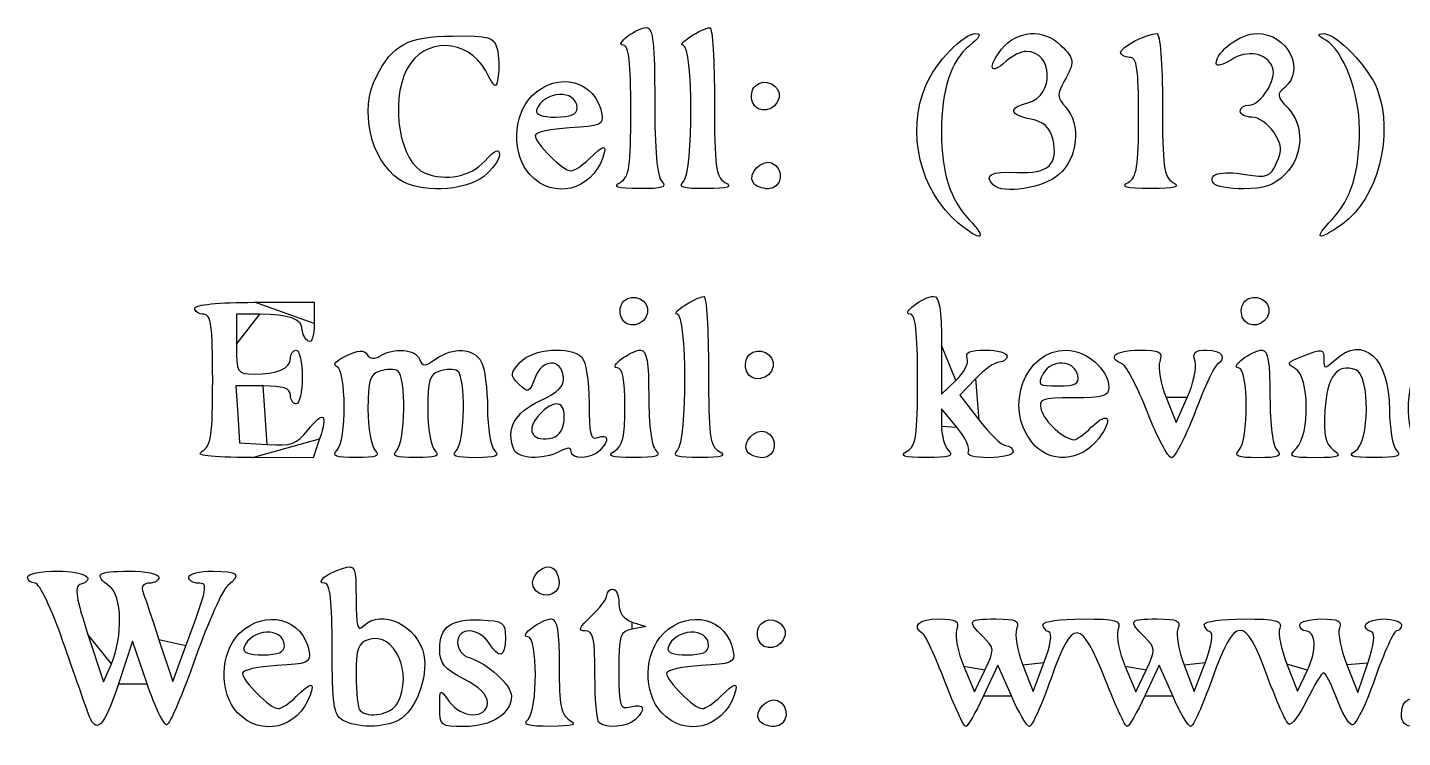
# Model space of a CAD drawing. Extents: x 1.04 to 4.15, y 7.76 to 9.54.
# Drawn here: x 2.316 to 3.084, y 8.28 to 8.676 of the extents above; entities that cross this region are included whole.
import ezdxf

# ---------------------------------------------------------------- set-up
doc = ezdxf.new("R2010")
doc.units = 0
doc.layers.add('Layer_1', color=7, linetype='CONTINUOUS')

msp = doc.modelspace()

# ---------------------------------------------------------------- linework, layer by layer
at = {"layer": 'Layer_1', "color": 7}
for points in [[(2.720972, 8.634101), (2.720972, 8.634101)], [(2.623095, 8.630895), (2.623095, 8.630895)], [(2.523818, 8.590993), (2.523818, 8.590993)], [(2.59701, 8.593505), (2.59701, 8.593505)], [(2.647262, 8.589391), (2.647262, 8.589391)], [(2.682429, 8.589791), (2.682429, 8.589791)], [(2.721338, 8.58927), (2.721338, 8.58927)], [(2.855317, 8.588013), (2.855318, 8.588013)], [(2.930595, 8.589391), (2.930595, 8.589391)], [(2.978238, 8.588893), (2.978238, 8.588893)], [(2.83583, 8.56664), (2.83583, 8.56664)], [(3.044204, 8.568541), (3.044204, 8.568541)], [(2.443095, 8.52246), (2.476429, 8.52246), (2.476429, 8.510597)], [(2.446156, 8.515794), (2.433095, 8.515794), (2.433095, 8.499127)], [(2.647643, 8.514105), (2.647643, 8.514105)], [(2.994309, 8.514105), (2.994309, 8.514105)], [(2.826429, 8.498547), (2.826429, 8.471299), (2.834521, 8.478901)], [(2.717643, 8.484105), (2.717643, 8.484105)], [(2.845541, 8.479941), (2.83674, 8.470754), (2.847418, 8.456732)], [(2.902472, 8.481628), (2.902472, 8.481628)], [(2.447913, 8.475794), (2.43273, 8.475794), (2.433746, 8.45996), (2.434761, 8.444127), (2.450221, 8.443126)], [(2.951759, 8.469275), (2.957315, 8.455388), (2.963602, 8.469431)], [(2.615817, 8.456628), (2.615817, 8.456628)], [(2.835001, 8.452785), (2.826429, 8.462973), (2.826429, 8.453383)], [(2.941363, 8.461145), (2.941363, 8.461145)], [(2.47945, 8.446334), (2.475776, 8.435793), (2.441935, 8.435893)], [(2.587727, 8.440552), (2.587727, 8.440552)], [(2.876811, 8.444399), (2.876811, 8.444399)], [(3.024523, 8.441032), (3.024524, 8.441032)], [(2.413928, 8.439392), (2.413929, 8.439394)], [(2.489095, 8.439806), (2.489095, 8.439794)], [(2.643929, 8.439395), (2.643929, 8.439395)], [(2.679095, 8.439795), (2.679095, 8.439795)], [(2.718005, 8.439274), (2.718005, 8.439274)], [(2.807262, 8.439395), (2.807262, 8.439395)], [(2.992429, 8.439794), (2.992429, 8.439794)], [(2.59865, 8.363883), (2.59865, 8.363883)], [(2.653925, 8.344097), (2.661425, 8.341618), (2.653925, 8.340143)], [(2.350156, 8.33718), (2.358888, 8.310798), (2.36321, 8.320798)], [(2.383177, 8.309572), (2.375067, 8.333392), (2.367135, 8.309595)], [(2.389795, 8.334205), (2.397474, 8.310946), (2.404859, 8.330872)], [(2.724305, 8.334109), (2.724305, 8.334109)], [(2.459758, 8.330902), (2.459758, 8.330902)], [(2.696425, 8.330902), (2.696425, 8.330902)], [(2.838938, 8.319341), (2.844926, 8.305243), (2.850639, 8.317224)], [(2.865467, 8.302899), (2.857972, 8.320001), (2.849963, 8.302899)], [(2.871891, 8.320041), (2.877529, 8.305278), (2.883639, 8.321372)], [(2.928939, 8.319341), (2.934926, 8.305243), (2.940639, 8.317224)], [(2.955467, 8.302899), (2.947972, 8.320001), (2.939963, 8.302899)], [(2.961892, 8.320041), (2.96753, 8.305278), (2.973639, 8.321372)], [(3.019166, 8.320618), (3.02508, 8.305564), (3.030671, 8.317289)], [(3.052671, 8.320182), (3.058756, 8.304692), (3.064331, 8.321054)], [(2.828383, 8.310897), (2.828382, 8.310897)], [(2.522974, 8.298912), (2.522974, 8.298912)], [(2.546425, 8.296539), (2.546425, 8.29654)], [(2.350219, 8.293298), (2.350219, 8.293298)], [(2.433673, 8.293513), (2.433673, 8.293513)], [(2.492258, 8.289398), (2.492258, 8.289398)], [(2.595758, 8.289798), (2.595758, 8.289798)], [(2.635314, 8.28802), (2.635314, 8.28802)], [(2.67034, 8.293513), (2.670339, 8.293513)], [(2.724668, 8.289277), (2.724668, 8.289277)], [(3.083091, 8.292268), (3.083091, 8.292268)]]:
    msp.add_lwpolyline(points, close=True, dxfattribs=at)
for points in [[(2.511087, 8.648464), (2.52037, 8.666415), (2.528564, 8.670771), (2.55353, 8.671027)], [(2.572106, 8.651576), (2.562245, 8.669917), (2.537417, 8.670482), (2.528156, 8.652574)], [(2.55353, 8.671027), (2.574677, 8.671244), (2.576756, 8.670647), (2.578458, 8.663866)], [(2.648929, 8.665897), (2.643427, 8.666037), (2.656378, 8.675791), (2.662066, 8.675791)], [(2.662066, 8.675791), (2.665424, 8.675791), (2.666429, 8.666352), (2.666429, 8.634791)], [(2.682262, 8.665909), (2.678085, 8.666027), (2.692562, 8.675451), (2.697262, 8.675673)], [(2.697262, 8.675673), (2.698637, 8.675739), (2.699762, 8.657115), (2.699762, 8.63429)], [(2.817629, 8.643398), (2.823057, 8.656241), (2.838703, 8.672457), (2.845666, 8.672457)], [(2.845666, 8.672457), (2.848907, 8.672457), (2.847617, 8.670062), (2.841993, 8.665639)], [(2.859957, 8.663615), (2.868456, 8.67442), (2.883479, 8.675406), (2.893095, 8.66579)], [(2.926429, 8.661922), (2.926429, 8.664829), (2.941024, 8.672457), (2.946585, 8.672457)], [(2.946585, 8.672457), (2.948421, 8.672457), (2.949762, 8.655646), (2.949762, 8.632623)], [(2.979762, 8.655713), (2.979762, 8.662511), (2.993315, 8.672457), (3.002579, 8.672457)], [(3.002579, 8.672457), (3.019428, 8.672457), (3.029809, 8.652179), (3.017984, 8.642365)], [(3.040912, 8.66868), (3.03603, 8.671517), (3.03583, 8.672275), (3.039942, 8.672356)], [(3.039942, 8.672356), (3.046731, 8.672489), (3.065061, 8.653334), (3.069558, 8.641407)], [(2.578458, 8.663866), (2.579479, 8.659798), (2.579772, 8.652941), (2.57911, 8.64863)], [(2.653095, 8.62929), (2.653095, 8.656212), (2.652002, 8.665818), (2.648929, 8.665897)], [(2.682429, 8.589791), (2.688153, 8.595515), (2.687999, 8.665746), (2.682262, 8.665909)], [(2.841993, 8.665639), (2.831885, 8.657688), (2.826473, 8.640908), (2.826447, 8.617435)], [(2.862503, 8.656922), (2.853571, 8.648838), (2.851863, 8.653326), (2.859957, 8.663615)], [(2.893095, 8.66579), (2.900903, 8.657983), (2.90101, 8.656798), (2.8949, 8.64579)], [(3.011196, 8.653527), (3.00806, 8.661699), (2.997077, 8.663648), (2.987932, 8.657656)], [(3.059689, 8.619102), (3.059611, 8.639403), (3.050667, 8.663009), (3.040912, 8.66868)], [(2.873782, 8.662457), (2.870943, 8.662457), (2.865867, 8.659966), (2.862503, 8.656922)], [(2.874711, 8.633813), (2.889667, 8.637567), (2.88886, 8.662457), (2.873782, 8.662457)], [(2.931429, 8.659124), (2.928679, 8.659124), (2.926429, 8.660383), (2.926429, 8.661922)], [(2.936429, 8.625956), (2.936429, 8.653216), (2.935537, 8.659124), (2.931429, 8.659124)], [(2.987932, 8.657656), (2.983439, 8.654712), (2.979762, 8.653838), (2.979762, 8.655713)], [(2.523818, 8.590993), (2.507612, 8.602344), (2.501502, 8.629928), (2.511087, 8.648464)], [(2.528156, 8.652574), (2.518417, 8.63374), (2.524302, 8.599878), (2.538245, 8.594528)], [(2.57911, 8.64863), (2.577959, 8.641143), (2.577644, 8.641275), (2.572106, 8.651576)], [(2.597944, 8.637609), (2.612155, 8.651819), (2.633774, 8.646194), (2.636961, 8.627457)], [(2.722425, 8.643123), (2.727504, 8.648202), (2.737126, 8.64356), (2.7358, 8.636671)], [(2.998018, 8.632457), (3.004695, 8.632457), (3.013735, 8.646911), (3.011196, 8.653527)], [(2.623095, 8.630895), (2.623095, 8.64163), (2.604158, 8.640644), (2.600516, 8.629719)], [(2.720972, 8.634101), (2.719818, 8.637109), (2.720471, 8.641169), (2.722425, 8.643123)], [(2.83583, 8.56664), (2.814493, 8.584517), (2.806676, 8.617483), (2.817629, 8.643398)], [(2.8949, 8.64579), (2.890866, 8.638523), (2.890967, 8.63669), (2.895684, 8.631458)], [(3.017984, 8.642365), (3.013441, 8.638594), (3.013626, 8.637322), (3.019651, 8.630908)], [(3.069558, 8.641407), (3.079145, 8.615977), (3.069917, 8.580142), (3.050156, 8.566071)], [(2.59701, 8.593505), (2.586555, 8.604634), (2.587022, 8.626687), (2.597944, 8.637609)], [(2.666429, 8.634791), (2.666429, 8.607346), (2.667751, 8.592468), (2.670429, 8.589791)], [(2.699762, 8.63429), (2.699762, 8.598282), (2.700534, 8.592339), (2.705595, 8.589391)], [(2.7358, 8.636671), (2.734322, 8.628998), (2.723641, 8.627147), (2.720972, 8.634101)], [(2.87634, 8.624642), (2.864263, 8.627057), (2.86356, 8.631014), (2.874711, 8.633813)], [(2.949762, 8.632623), (2.949762, 8.598202), (2.950554, 8.592327), (2.955595, 8.589391)], [(2.993095, 8.629123), (2.993095, 8.630957), (2.995311, 8.632457), (2.998018, 8.632457)], [(2.600516, 8.629719), (2.599673, 8.627191), (2.603463, 8.625791), (2.611151, 8.625791)], [(2.611151, 8.625791), (2.619655, 8.625791), (2.623095, 8.627261), (2.623095, 8.630895)], [(2.636961, 8.627457), (2.637971, 8.621522), (2.635994, 8.620681), (2.618929, 8.619791)], [(2.647262, 8.589391), (2.652256, 8.592299), (2.653095, 8.598043), (2.653095, 8.62929)], [(2.888497, 8.613709), (2.88687, 8.620192), (2.883519, 8.623206), (2.87634, 8.624642)], [(2.895684, 8.631458), (2.904513, 8.621668), (2.902639, 8.602922), (2.891909, 8.593692)], [(2.930595, 8.589391), (2.935532, 8.592266), (2.936429, 8.597884), (2.936429, 8.625956)], [(2.999685, 8.62579), (2.996061, 8.62579), (2.993095, 8.62729), (2.993095, 8.629123)], [(3.011825, 8.61732), (3.008772, 8.621979), (3.003309, 8.62579), (2.999685, 8.62579)], [(3.019651, 8.630908), (3.029116, 8.620833), (3.028484, 8.604209), (3.018247, 8.593972)], [(2.618929, 8.619791), (2.608387, 8.619241), (2.599762, 8.617298), (2.599762, 8.615473)], [(2.826447, 8.617435), (2.826425, 8.594835), (2.831201, 8.579799), (2.841987, 8.568541)], [(3.013454, 8.600246), (3.016668, 8.607301), (3.016375, 8.610375), (3.011825, 8.61732)], [(3.044204, 8.568541), (3.055228, 8.580048), (3.059785, 8.594928), (3.059689, 8.619102)], [(2.599762, 8.615473), (2.599762, 8.611074), (2.615175, 8.595791), (2.619611, 8.595791)], [(2.629762, 8.602457), (2.637968, 8.610663), (2.640184, 8.610902), (2.637484, 8.603291)], [(2.868463, 8.594932), (2.886197, 8.594), (2.892064, 8.599498), (2.888497, 8.613709)], [(2.538245, 8.594528), (2.550337, 8.589888), (2.563503, 8.592553), (2.571588, 8.601277)], [(2.579762, 8.604853), (2.579762, 8.601968), (2.57581, 8.596499), (2.57098, 8.592699)], [(2.571588, 8.601277), (2.577509, 8.607666), (2.579762, 8.608651), (2.579762, 8.604853)], [(2.637484, 8.603291), (2.630898, 8.584717), (2.61001, 8.579667), (2.59701, 8.593505)], [(2.619611, 8.595791), (2.621527, 8.595791), (2.626096, 8.598791), (2.629762, 8.602457)], [(2.721338, 8.58927), (2.718278, 8.594222), (2.725997, 8.602413), (2.731672, 8.600236)], [(2.731672, 8.600236), (2.738979, 8.597432), (2.737598, 8.58579), (2.729959, 8.58579)], [(2.855318, 8.588013), (2.849907, 8.593423), (2.854199, 8.595682), (2.868463, 8.594932)], [(2.891909, 8.593692), (2.883029, 8.586054), (2.860735, 8.582594), (2.855317, 8.588013)], [(2.978238, 8.588893), (2.975008, 8.594119), (2.982024, 8.59604), (2.996112, 8.593787)], [(3.018247, 8.593972), (3.011991, 8.587717), (3.006544, 8.58579), (2.99511, 8.58579)], [(2.996112, 8.593787), (3.008278, 8.591842), (3.0099, 8.592446), (3.013454, 8.600246)], [(2.57098, 8.592699), (2.56024, 8.584252), (2.534759, 8.58333), (2.523818, 8.590993)], [(2.657929, 8.585892), (2.645097, 8.58597), (2.642726, 8.586749), (2.647262, 8.589391)], [(2.670429, 8.589791), (2.67354, 8.586679), (2.670762, 8.585813), (2.657929, 8.585892)], [(2.694929, 8.585892), (2.682095, 8.585814), (2.679318, 8.58668), (2.682429, 8.589791)], [(2.705595, 8.589391), (2.710132, 8.586749), (2.70776, 8.585971), (2.694929, 8.585892)], [(2.729959, 8.58579), (2.7264, 8.58579), (2.722521, 8.587356), (2.721338, 8.58927)], [(2.943095, 8.585993), (2.929049, 8.585993), (2.926126, 8.586788), (2.930595, 8.589391)], [(2.955595, 8.589391), (2.960065, 8.586788), (2.957142, 8.585993), (2.943095, 8.585993)], [(2.99511, 8.58579), (2.986885, 8.58579), (2.979292, 8.587186), (2.978238, 8.588893)], [(2.841987, 8.568541), (2.852734, 8.557324), (2.848508, 8.556019), (2.83583, 8.56664)], [(3.050156, 8.566071), (3.036398, 8.556275), (3.033575, 8.557446), (3.044204, 8.568541)], [(2.649095, 8.523127), (2.654174, 8.528206), (2.663797, 8.523564), (2.66247, 8.516676)], [(2.678929, 8.515913), (2.674752, 8.516031), (2.689229, 8.525455), (2.693929, 8.525677)], [(2.693929, 8.525677), (2.695304, 8.525743), (2.696429, 8.507119), (2.696429, 8.484294)], [(2.808929, 8.5159), (2.803427, 8.51604), (2.816378, 8.525794), (2.822066, 8.525794)], [(2.822066, 8.525794), (2.825305, 8.525794), (2.826429, 8.518776), (2.826429, 8.498547)], [(2.995762, 8.523127), (3.000841, 8.528206), (3.010463, 8.523564), (3.009137, 8.516676)], [(2.409762, 8.519127), (2.409762, 8.521127), (2.423095, 8.52246), (2.443095, 8.52246)], [(2.414762, 8.515794), (2.412012, 8.515794), (2.409762, 8.517294), (2.409762, 8.519127)], [(2.647643, 8.514105), (2.646488, 8.517114), (2.647141, 8.521174), (2.649095, 8.523127)], [(2.994309, 8.514105), (2.993155, 8.517114), (2.993808, 8.521174), (2.995762, 8.523127)], [(3.116302, 8.413294), (3.075401, 8.433919), (3.078015, 8.498111), (3.120594, 8.518723)], [(2.419762, 8.479293), (2.419762, 8.509516), (2.418902, 8.515794), (2.414762, 8.515794)], [(2.469762, 8.507301), (2.469762, 8.513105), (2.46229, 8.515794), (2.446156, 8.515794)], [(2.476429, 8.510597), (2.476429, 8.503537), (2.475079, 8.499568), (2.473095, 8.500794)], [(2.66247, 8.516676), (2.660992, 8.509003), (2.650311, 8.507151), (2.647643, 8.514105)], [(2.679095, 8.439795), (2.68482, 8.445519), (2.684666, 8.51575), (2.678929, 8.515913)], [(2.813095, 8.479293), (2.813095, 8.506215), (2.812002, 8.515822), (2.808929, 8.5159)], [(3.009137, 8.516676), (3.007659, 8.509003), (2.996978, 8.507151), (2.994309, 8.514105)], [(2.473095, 8.500794), (2.471262, 8.501927), (2.469762, 8.504855), (2.469762, 8.507301)], [(3.045857, 8.490278), (3.061857, 8.504757), (3.076428, 8.491462), (3.076428, 8.462386)], [(2.433095, 8.499127), (2.433095, 8.482935), (2.433372, 8.48246), (2.442823, 8.48246)], [(2.463095, 8.49115), (2.463095, 8.493704), (2.464595, 8.495794), (2.466429, 8.495794)], [(2.466429, 8.495794), (2.468262, 8.495794), (2.469762, 8.489044), (2.469762, 8.480794)], [(2.494167, 8.492668), (2.501103, 8.495923), (2.50419, 8.496084), (2.505922, 8.493281)], [(2.513183, 8.492586), (2.520718, 8.497351), (2.533083, 8.496372), (2.535205, 8.490843)], [(2.544175, 8.490843), (2.553978, 8.497709), (2.565533, 8.497031), (2.569645, 8.489347)], [(2.591334, 8.489023), (2.598257, 8.496673), (2.619198, 8.498358), (2.625762, 8.491794)], [(2.645595, 8.4859), (2.640094, 8.48604), (2.653045, 8.495794), (2.658732, 8.495794)], [(2.658732, 8.495794), (2.661954, 8.495794), (2.663095, 8.488996), (2.663095, 8.469794)], [(2.719095, 8.493127), (2.724174, 8.498206), (2.733797, 8.493564), (2.73247, 8.486676)], [(2.840831, 8.491149), (2.83951, 8.494591), (2.842162, 8.495794), (2.851072, 8.495794)], [(2.851072, 8.495794), (2.857685, 8.495794), (2.863095, 8.494294), (2.863095, 8.492461)], [(2.876811, 8.444399), (2.86111, 8.46436), (2.872936, 8.495794), (2.896147, 8.495794)], [(2.896147, 8.495794), (2.907263, 8.495794), (2.919762, 8.484876), (2.919762, 8.475166)], [(2.927262, 8.488169), (2.91855, 8.491665), (2.923636, 8.495794), (2.936653, 8.495794)], [(2.936653, 8.495794), (2.948443, 8.495794), (2.94995, 8.494971), (2.948207, 8.489478)], [(2.967934, 8.489634), (2.96638, 8.494534), (2.967731, 8.495794), (2.974537, 8.495794)], [(2.974537, 8.495794), (2.98285, 8.495794), (2.98602, 8.491328), (2.980241, 8.487757)], [(2.992262, 8.4859), (2.98676, 8.48604), (2.999712, 8.495794), (3.005399, 8.495794)], [(3.005399, 8.495794), (3.008621, 8.495794), (3.009762, 8.488996), (3.009762, 8.469794)], [(3.027479, 8.492227), (3.039577, 8.496826), (3.039762, 8.496797), (3.039762, 8.490278)], [(2.442823, 8.48246), (2.455913, 8.48246), (2.463095, 8.485539), (2.463095, 8.49115)], [(2.488929, 8.486746), (2.486546, 8.487608), (2.488789, 8.490143), (2.494167, 8.492668)], [(2.489095, 8.439794), (2.49456, 8.445259), (2.49442, 8.484759), (2.488929, 8.486746)], [(2.505922, 8.493281), (2.507455, 8.490801), (2.509978, 8.490559), (2.513183, 8.492586)], [(2.535205, 8.490843), (2.536886, 8.486462), (2.537921, 8.486462), (2.544175, 8.490843)], [(2.569645, 8.489347), (2.571543, 8.485801), (2.573095, 8.474101), (2.573095, 8.463347)], [(2.590681, 8.47678), (2.585605, 8.481855), (2.585653, 8.482745), (2.591334, 8.489023)], [(2.615576, 8.48076), (2.614286, 8.491268), (2.603668, 8.491068), (2.599635, 8.480459)], [(2.625762, 8.491794), (2.62804, 8.489515), (2.629762, 8.478604), (2.629762, 8.466437)], [(2.717643, 8.484105), (2.716488, 8.487114), (2.717141, 8.491174), (2.719095, 8.493127)], [(2.73247, 8.486676), (2.730992, 8.479003), (2.720311, 8.477151), (2.717643, 8.484105)], [(2.834521, 8.478901), (2.838972, 8.483083), (2.841812, 8.488594), (2.840831, 8.491149)], [(2.858719, 8.489128), (2.856312, 8.489128), (2.850382, 8.484994), (2.845541, 8.479941)], [(2.863095, 8.492461), (2.863095, 8.490628), (2.861126, 8.489128), (2.858719, 8.489128)], [(2.902472, 8.481628), (2.900831, 8.49024), (2.887638, 8.490949), (2.883204, 8.482663)], [(2.941363, 8.461145), (2.935899, 8.475088), (2.929554, 8.487249), (2.927262, 8.488169)], [(2.948207, 8.489478), (2.947104, 8.486005), (2.948702, 8.476913), (2.951759, 8.469275)], [(2.963602, 8.469431), (2.96706, 8.477155), (2.96901, 8.486246), (2.967934, 8.489634)], [(2.980241, 8.487757), (2.978672, 8.486787), (2.973075, 8.474699), (2.967804, 8.460894)], [(3.023928, 8.485394), (3.018767, 8.488283), (3.019175, 8.48907), (3.027479, 8.492227)], [(3.039762, 8.490278), (3.039762, 8.485144), (3.040185, 8.485144), (3.045857, 8.490278)], [(3.057642, 8.484763), (3.047334, 8.488718), (3.041484, 8.481071), (3.040395, 8.462219)], [(2.413929, 8.439394), (2.418922, 8.442303), (2.419762, 8.448046), (2.419762, 8.479293)], [(2.469762, 8.480794), (2.469762, 8.472544), (2.468262, 8.465794), (2.466429, 8.465794)], [(2.513065, 8.48413), (2.507455, 8.48235), (2.506428, 8.479068), (2.506428, 8.462915)], [(2.523065, 8.484152), (2.521215, 8.485296), (2.516715, 8.485283), (2.513065, 8.48413)], [(2.522429, 8.439801), (2.527271, 8.444643), (2.527796, 8.481229), (2.523065, 8.484152)], [(2.546399, 8.484124), (2.540789, 8.482344), (2.539762, 8.479062), (2.539762, 8.462909)], [(2.556399, 8.484147), (2.554549, 8.48529), (2.550049, 8.485277), (2.546399, 8.484124)], [(2.555762, 8.439795), (2.560604, 8.444637), (2.561129, 8.481223), (2.556399, 8.484147)], [(2.599635, 8.480459), (2.596408, 8.471971), (2.595757, 8.471704), (2.590681, 8.47678)], [(2.602242, 8.467461), (2.61267, 8.472375), (2.616176, 8.475872), (2.615576, 8.48076)], [(2.649762, 8.464293), (2.649762, 8.479215), (2.648487, 8.485827), (2.645595, 8.4859)], [(2.696429, 8.484294), (2.696429, 8.448285), (2.697201, 8.442343), (2.702262, 8.439395)], [(2.807262, 8.439395), (2.812256, 8.442303), (2.813095, 8.448047), (2.813095, 8.479293)], [(2.883204, 8.482663), (2.879807, 8.476317), (2.880442, 8.475794), (2.891556, 8.475794)], [(2.891556, 8.475794), (2.901213, 8.475794), (2.903365, 8.476944), (2.902472, 8.481628)], [(2.992429, 8.439794), (2.997959, 8.445325), (2.997813, 8.485759), (2.992262, 8.4859)], [(3.024524, 8.441032), (3.032191, 8.4487), (3.031758, 8.481013), (3.023928, 8.485394)], [(3.057262, 8.439395), (3.06545, 8.444164), (3.065764, 8.481646), (3.057642, 8.484763)], [(2.463095, 8.470794), (2.463095, 8.474506), (2.459186, 8.475794), (2.447913, 8.475794)], [(2.466429, 8.465794), (2.464595, 8.465794), (2.463095, 8.468044), (2.463095, 8.470794)], [(2.919762, 8.475166), (2.919762, 8.470019), (2.916857, 8.469128), (2.900074, 8.469128)], [(2.573095, 8.463347), (2.573095, 8.452584), (2.574893, 8.441997), (2.577095, 8.439795)], [(2.587727, 8.440552), (2.583369, 8.451909), (2.588184, 8.460836), (2.602242, 8.467461)], [(2.615817, 8.456628), (2.617082, 8.467626), (2.610292, 8.468922), (2.601619, 8.459338)], [(2.629762, 8.466437), (2.629762, 8.448823), (2.630638, 8.445417), (2.634762, 8.446999)], [(2.643929, 8.439395), (2.64853, 8.442075), (2.649762, 8.447333), (2.649762, 8.464293)], [(2.663095, 8.469794), (2.663095, 8.454017), (2.664668, 8.442222), (2.667095, 8.439794)], [(2.900074, 8.469128), (2.881928, 8.469128), (2.880525, 8.468598), (2.882156, 8.462359)], [(3.009762, 8.469794), (3.009762, 8.454017), (3.011335, 8.442222), (3.013762, 8.439794)], [(2.472767, 8.451135), (2.481527, 8.46227), (2.484309, 8.460272), (2.47945, 8.446334)], [(2.506428, 8.462915), (2.506428, 8.452405), (2.508228, 8.442006), (2.510428, 8.439806)], [(2.539762, 8.462909), (2.539762, 8.4524), (2.541562, 8.442001), (2.543762, 8.439801)], [(2.601619, 8.459338), (2.594606, 8.451589), (2.597639, 8.445021), (2.607576, 8.446437)], [(2.607576, 8.446437), (2.612615, 8.447155), (2.615077, 8.450201), (2.615817, 8.456628)], [(2.847418, 8.456732), (2.85329, 8.44902), (2.85997, 8.442654), (2.862262, 8.442586)], [(2.882156, 8.462359), (2.883847, 8.455893), (2.895033, 8.445794), (2.900504, 8.445794)], [(2.91004, 8.452739), (2.919543, 8.462242), (2.92255, 8.457794), (2.914208, 8.446573)], [(2.954759, 8.435794), (2.952855, 8.435794), (2.946827, 8.447202), (2.941363, 8.461145)], [(2.967804, 8.460894), (2.962534, 8.447089), (2.956663, 8.435794), (2.954759, 8.435794)], [(3.040395, 8.462219), (3.039586, 8.448216), (3.040629, 8.443403), (3.045199, 8.440062)], [(3.076428, 8.462386), (3.076428, 8.452161), (3.078228, 8.441994), (3.080428, 8.439794)], [(2.450221, 8.443126), (2.463662, 8.442256), (2.466606, 8.443302), (2.472767, 8.451135)], [(2.634762, 8.446999), (2.640765, 8.449303), (2.641314, 8.445346), (2.635762, 8.439794)], [(2.718005, 8.439274), (2.714945, 8.444226), (2.722664, 8.452417), (2.728339, 8.450239)], [(2.728339, 8.450239), (2.735645, 8.447436), (2.734264, 8.435794), (2.726625, 8.435794)], [(2.826429, 8.453383), (2.826429, 8.448109), (2.828229, 8.441994), (2.830429, 8.439794)], [(2.841471, 8.439196), (2.842627, 8.441067), (2.839716, 8.447182), (2.835001, 8.452785)], [(2.900504, 8.445794), (2.901929, 8.445794), (2.90622, 8.448919), (2.91004, 8.452739)], [(2.613314, 8.439245), (2.60403, 8.434276), (2.589857, 8.435), (2.587727, 8.440552)], [(2.619762, 8.439245), (2.619762, 8.441624), (2.617759, 8.441624), (2.613314, 8.439245)], [(2.862262, 8.442586), (2.864554, 8.442519), (2.866429, 8.440961), (2.866429, 8.439128)], [(2.914208, 8.446573), (2.904363, 8.433332), (2.886341, 8.432284), (2.876811, 8.444399)], [(3.03516, 8.435794), (3.020728, 8.435794), (3.019761, 8.436271), (3.024523, 8.441032)], [(2.441935, 8.435893), (2.417316, 8.435971), (2.409684, 8.43692), (2.413928, 8.439392)], [(2.499762, 8.435806), (2.488354, 8.435806), (2.485984, 8.436695), (2.489095, 8.439806)], [(2.510428, 8.439806), (2.513539, 8.436695), (2.51117, 8.435806), (2.499762, 8.435806)], [(2.533095, 8.435801), (2.521688, 8.435801), (2.519317, 8.436689), (2.522429, 8.439801)], [(2.543762, 8.439801), (2.546873, 8.436689), (2.544503, 8.435801), (2.533095, 8.435801)], [(2.566429, 8.435795), (2.555021, 8.435795), (2.552651, 8.436684), (2.555762, 8.439795)], [(2.577095, 8.439795), (2.580206, 8.436684), (2.577836, 8.435795), (2.566429, 8.435795)], [(2.635762, 8.439794), (2.630858, 8.43489), (2.619762, 8.434509), (2.619762, 8.439245)], [(2.654595, 8.435896), (2.641764, 8.435973), (2.639392, 8.436752), (2.643929, 8.439395)], [(2.667095, 8.439794), (2.670206, 8.436683), (2.667429, 8.435817), (2.654595, 8.435896)], [(2.691595, 8.435896), (2.678762, 8.435818), (2.675984, 8.436684), (2.679095, 8.439795)], [(2.702262, 8.439395), (2.706798, 8.436753), (2.704427, 8.435975), (2.691595, 8.435896)], [(2.726625, 8.435794), (2.723067, 8.435794), (2.719188, 8.43736), (2.718005, 8.439274)], [(2.817929, 8.435896), (2.805097, 8.435973), (2.802726, 8.436752), (2.807262, 8.439395)], [(2.830429, 8.439794), (2.83354, 8.436683), (2.830762, 8.435817), (2.817929, 8.435896)], [(2.852899, 8.435794), (2.844546, 8.435794), (2.840173, 8.437096), (2.841471, 8.439196)], [(2.866429, 8.439128), (2.866429, 8.437294), (2.86034, 8.435794), (2.852899, 8.435794)], [(3.003095, 8.435794), (2.991688, 8.435794), (2.989317, 8.436683), (2.992429, 8.439794)], [(3.013762, 8.439794), (3.016873, 8.436683), (3.014503, 8.435794), (3.003095, 8.435794)], [(3.045199, 8.440062), (3.050242, 8.436374), (3.048878, 8.435794), (3.03516, 8.435794)], [(3.067928, 8.435896), (3.055097, 8.435973), (3.052725, 8.436752), (3.057262, 8.439395)], [(3.080428, 8.439794), (3.083539, 8.436683), (3.080762, 8.435817), (3.067928, 8.435896)], [(2.316425, 8.369131), (2.316425, 8.370965), (2.323925, 8.372465), (2.333092, 8.372465)], [(2.333092, 8.372465), (2.348453, 8.372465), (2.355452, 8.368261), (2.345592, 8.364958)], [(2.362258, 8.363934), (2.353011, 8.370696), (2.355257, 8.372465), (2.373092, 8.372465)], [(2.373092, 8.372465), (2.382258, 8.372465), (2.389758, 8.370965), (2.389758, 8.369131)], [(2.406425, 8.369131), (2.406425, 8.370965), (2.412425, 8.372465), (2.419758, 8.372465)], [(2.419758, 8.372465), (2.433975, 8.372465), (2.436098, 8.370448), (2.428142, 8.364499)], [(2.482425, 8.365798), (2.476656, 8.365798), (2.483202, 8.371245), (2.492258, 8.373981)], [(2.492258, 8.373981), (2.499431, 8.376148), (2.499758, 8.375408), (2.499758, 8.357023)], [(2.59865, 8.363883), (2.596472, 8.369558), (2.604664, 8.377278), (2.609616, 8.374217)], [(2.609616, 8.374217), (2.61153, 8.373035), (2.613095, 8.369156), (2.613095, 8.365597)], [(2.320686, 8.365798), (2.318342, 8.365798), (2.316425, 8.367298), (2.316425, 8.369131)], [(2.33623, 8.333298), (2.329884, 8.351575), (2.323082, 8.365798), (2.320686, 8.365798)], [(2.345592, 8.364958), (2.342488, 8.363918), (2.343653, 8.356828), (2.350156, 8.33718)], [(2.36321, 8.320798), (2.369773, 8.335981), (2.369269, 8.358808), (2.362258, 8.363934)], [(2.384402, 8.365798), (2.381455, 8.365798), (2.379736, 8.363923), (2.38058, 8.361631)], [(2.389758, 8.369131), (2.389758, 8.367298), (2.387348, 8.365798), (2.384402, 8.365798)], [(2.404859, 8.330872), (2.417103, 8.363912), (2.41747, 8.365798), (2.411649, 8.365798)], [(2.411649, 8.365798), (2.408776, 8.365798), (2.406425, 8.367298), (2.406425, 8.369131)], [(2.428142, 8.364499), (2.425419, 8.362463), (2.417352, 8.344359), (2.410215, 8.324267)], [(2.486425, 8.329297), (2.486425, 8.355464), (2.485292, 8.365798), (2.482425, 8.365798)], [(2.613095, 8.365597), (2.613095, 8.357958), (2.601454, 8.356577), (2.59865, 8.363883)], [(2.38058, 8.361631), (2.381425, 8.35934), (2.385572, 8.346998), (2.389795, 8.334205)], [(2.499758, 8.357023), (2.499758, 8.34207), (2.500647, 8.338687), (2.503758, 8.341798)], [(2.630938, 8.347305), (2.635789, 8.351801), (2.639758, 8.357051), (2.639758, 8.358972)], [(2.639758, 8.358972), (2.639758, 8.360893), (2.641258, 8.362465), (2.643091, 8.362465)], [(2.643091, 8.362465), (2.644925, 8.362465), (2.646425, 8.358889), (2.646425, 8.35452)], [(2.434607, 8.337616), (2.448817, 8.351826), (2.470437, 8.346202), (2.473624, 8.327464)], [(2.503758, 8.341798), (2.513925, 8.351964), (2.534294, 8.342283), (2.537609, 8.32571)], [(2.646425, 8.35452), (2.646425, 8.349238), (2.648938, 8.345745), (2.653925, 8.344097)], [(2.671274, 8.337616), (2.685484, 8.351827), (2.707103, 8.346202), (2.710291, 8.327465)], [(2.725758, 8.343131), (2.730837, 8.34821), (2.74046, 8.343568), (2.739133, 8.33668)], [(3.008238, 8.314029), (2.995729, 8.348328), (2.990069, 8.348041), (2.977507, 8.312473)], [(2.459758, 8.330902), (2.459758, 8.341638), (2.44082, 8.340651), (2.437179, 8.329726)], [(2.546425, 8.32879), (2.546425, 8.341468), (2.552575, 8.3459), (2.569261, 8.345246)], [(2.573865, 8.332464), (2.568412, 8.341195), (2.556425, 8.34135), (2.556425, 8.332688)], [(2.569261, 8.345246), (2.582101, 8.344743), (2.583091, 8.344027), (2.583091, 8.335251)], [(2.595591, 8.335904), (2.59009, 8.336044), (2.603041, 8.345798), (2.608729, 8.345798)], [(2.608729, 8.345798), (2.611958, 8.345798), (2.613091, 8.338911), (2.613091, 8.319297)], [(2.627605, 8.339131), (2.623418, 8.339131), (2.624207, 8.341067), (2.630938, 8.347305)], [(2.696425, 8.330902), (2.696425, 8.341638), (2.677487, 8.340651), (2.673845, 8.329726)], [(2.724305, 8.334109), (2.723151, 8.337118), (2.723804, 8.341178), (2.725758, 8.343131)], [(2.815946, 8.337761), (2.809399, 8.341807), (2.813886, 8.345798), (2.824983, 8.345798)], [(2.824983, 8.345798), (2.835045, 8.345798), (2.836572, 8.344847), (2.834913, 8.339618)], [(2.849722, 8.335834), (2.84058, 8.344976), (2.841162, 8.345798), (2.856782, 8.345798)], [(2.856782, 8.345798), (2.868131, 8.345798), (2.870111, 8.344858), (2.868363, 8.340301)], [(2.883092, 8.342742), (2.883092, 8.344423), (2.892943, 8.345798), (2.904983, 8.345798)], [(2.88642, 8.338576), (2.88459, 8.339187), (2.883092, 8.341062), (2.883092, 8.342742)], [(2.917969, 8.311621), (2.90425, 8.346586), (2.899612, 8.346744), (2.887573, 8.312657)], [(2.904983, 8.345798), (2.924783, 8.345798), (2.926687, 8.345208), (2.924913, 8.339618)], [(2.939723, 8.335834), (2.930581, 8.344976), (2.931163, 8.345798), (2.946782, 8.345798)], [(2.946782, 8.345798), (2.958132, 8.345798), (2.960112, 8.344858), (2.958363, 8.340301)], [(2.973092, 8.342742), (2.973092, 8.344423), (2.983003, 8.345798), (2.995116, 8.345798)], [(2.97642, 8.338576), (2.97459, 8.339187), (2.973092, 8.341062), (2.973092, 8.342742)], [(2.995116, 8.345798), (3.013444, 8.345798), (3.016813, 8.344949), (3.015196, 8.340735)], [(3.015196, 8.340735), (3.014127, 8.33795), (3.015914, 8.328898), (3.019166, 8.320618)], [(3.026426, 8.342465), (3.026426, 8.344298), (3.031836, 8.345798), (3.038449, 8.345798)], [(3.029402, 8.339131), (3.027765, 8.339131), (3.026426, 8.340631), (3.026426, 8.342465)], [(3.038449, 8.345798), (3.047833, 8.345798), (3.050046, 8.344687), (3.048529, 8.340735)], [(3.048529, 8.340735), (3.047461, 8.33795), (3.049325, 8.328701), (3.052671, 8.320182)], [(3.066499, 8.338551), (3.059215, 8.340979), (3.063599, 8.345798), (3.073092, 8.345798)], [(3.073092, 8.345798), (3.078592, 8.345798), (3.083092, 8.344298), (3.083092, 8.342465)], [(3.083092, 8.342465), (3.083092, 8.340631), (3.081852, 8.339131), (3.080336, 8.339131)], [(2.350219, 8.293298), (2.34873, 8.297423), (2.342435, 8.315423), (2.33623, 8.333298)], [(2.433673, 8.293513), (2.423218, 8.304641), (2.423685, 8.326694), (2.434607, 8.337616)], [(2.507051, 8.33433), (2.500766, 8.332335), (2.499758, 8.32959), (2.499758, 8.314462)], [(2.522974, 8.298912), (2.53171, 8.315235), (2.521118, 8.338795), (2.507051, 8.33433)], [(2.556425, 8.332688), (2.556425, 8.329145), (2.559301, 8.325333), (2.562817, 8.324218)], [(2.583091, 8.335251), (2.583091, 8.324161), (2.579692, 8.323134), (2.573865, 8.332464)], [(2.595758, 8.289798), (2.601288, 8.295328), (2.601142, 8.335763), (2.595591, 8.335904)], [(2.633091, 8.314687), (2.633091, 8.335157), (2.632199, 8.339131), (2.627605, 8.339131)], [(2.653925, 8.340143), (2.647061, 8.338793), (2.646425, 8.336816), (2.646425, 8.316844)], [(2.670339, 8.293513), (2.659884, 8.304641), (2.660352, 8.326694), (2.671274, 8.337616)], [(2.739133, 8.33668), (2.737655, 8.329007), (2.726974, 8.327155), (2.724305, 8.334109)], [(2.828382, 8.310897), (2.823112, 8.324702), (2.817515, 8.336791), (2.815946, 8.337761)], [(2.834913, 8.339618), (2.833834, 8.336219), (2.835646, 8.327094), (2.838938, 8.319341)], [(2.850639, 8.317224), (2.856143, 8.328766), (2.856109, 8.329447), (2.849722, 8.335834)], [(2.868363, 8.340301), (2.867202, 8.337278), (2.86879, 8.328161), (2.871891, 8.320041)], [(2.883639, 8.321372), (2.887288, 8.330985), (2.888408, 8.337912), (2.88642, 8.338576)], [(2.924913, 8.339618), (2.923834, 8.336219), (2.925646, 8.327094), (2.928939, 8.319341)], [(2.940639, 8.317224), (2.946143, 8.328766), (2.94611, 8.329447), (2.939723, 8.335834)], [(2.958363, 8.340301), (2.957203, 8.337278), (2.958791, 8.328161), (2.961892, 8.320041)], [(2.973639, 8.321372), (2.977289, 8.330985), (2.978409, 8.337912), (2.97642, 8.338576)], [(3.030671, 8.317289), (3.036091, 8.328655), (3.035483, 8.339131), (3.029402, 8.339131)], [(3.064331, 8.321054), (3.067839, 8.33135), (3.068643, 8.337837), (3.066499, 8.338551)], [(3.080336, 8.339131), (3.07882, 8.339131), (3.073381, 8.327069), (3.068249, 8.312327)], [(2.437179, 8.329726), (2.436335, 8.327198), (2.440126, 8.325798), (2.447814, 8.325798)], [(2.447814, 8.325798), (2.456318, 8.325798), (2.459758, 8.327268), (2.459758, 8.330902)], [(2.473624, 8.327464), (2.474634, 8.321529), (2.472657, 8.320688), (2.455592, 8.319798)], [(2.492258, 8.289398), (2.487265, 8.292307), (2.486425, 8.298051), (2.486425, 8.329297)], [(2.537609, 8.32571), (2.540128, 8.313113), (2.532897, 8.294379), (2.523593, 8.2894)], [(2.559758, 8.312464), (2.548901, 8.318003), (2.546425, 8.321035), (2.546425, 8.32879)], [(2.673845, 8.329726), (2.673002, 8.327198), (2.676792, 8.325798), (2.68448, 8.325798)], [(2.68448, 8.325798), (2.692984, 8.325798), (2.696425, 8.327268), (2.696425, 8.330902)], [(2.710291, 8.327465), (2.711301, 8.321529), (2.709323, 8.320688), (2.692258, 8.319798)], [(2.410215, 8.324267), (2.403078, 8.304175), (2.395899, 8.28729), (2.394262, 8.286744)], [(2.455592, 8.319798), (2.44505, 8.319248), (2.436425, 8.317305), (2.436425, 8.31548)], [(2.562817, 8.324218), (2.573428, 8.32085), (2.586425, 8.309025), (2.586425, 8.302738)], [(2.613091, 8.319297), (2.613091, 8.297574), (2.614144, 8.292183), (2.618925, 8.289398)], [(2.692258, 8.319798), (2.681717, 8.319248), (2.673092, 8.317305), (2.673092, 8.31548)], [(2.436425, 8.31548), (2.436425, 8.311081), (2.451838, 8.295798), (2.456274, 8.295798)], [(2.466425, 8.302464), (2.474631, 8.31067), (2.476846, 8.310909), (2.474147, 8.303298)], [(2.499758, 8.314462), (2.499758, 8.304808), (2.500758, 8.295909), (2.50198, 8.294687)], [(2.573091, 8.299063), (2.573091, 8.303406), (2.568533, 8.307987), (2.559758, 8.312464)], [(2.635314, 8.28802), (2.634091, 8.289242), (2.633091, 8.301242), (2.633091, 8.314687)], [(2.646425, 8.316844), (2.646425, 8.296661), (2.646926, 8.295151), (2.653091, 8.296764)], [(2.673092, 8.31548), (2.673092, 8.311081), (2.688504, 8.295798), (2.69294, 8.295798)], [(2.703092, 8.302465), (2.711297, 8.31067), (2.713513, 8.310909), (2.710814, 8.303298)], [(2.83996, 8.285798), (2.838863, 8.285798), (2.833654, 8.297093), (2.828383, 8.310897)], [(2.887573, 8.312657), (2.882358, 8.297894), (2.876938, 8.285811), (2.875527, 8.285807)], [(2.930023, 8.285809), (2.928961, 8.285816), (2.923537, 8.29743), (2.917969, 8.311621)], [(2.977507, 8.312473), (2.972329, 8.297811), (2.966938, 8.285811), (2.965527, 8.285807)], [(3.020203, 8.28719), (3.018658, 8.288145), (3.013273, 8.300223), (3.008238, 8.314029)], [(3.039734, 8.315798), (3.038646, 8.315798), (3.034437, 8.308971), (3.030383, 8.300626)], [(3.046808, 8.30183), (3.044006, 8.309512), (3.040824, 8.315798), (3.039734, 8.315798)], [(3.068249, 8.312327), (3.063117, 8.297585), (3.057339, 8.286049), (3.055409, 8.286692)], [(2.367135, 8.309595), (2.358837, 8.2847), (2.354746, 8.280758), (2.350219, 8.293298)], [(2.394262, 8.286744), (2.392625, 8.286198), (2.387637, 8.296471), (2.383177, 8.309572)], [(2.474147, 8.303298), (2.46756, 8.284724), (2.446673, 8.279675), (2.433673, 8.293513)], [(2.456274, 8.295798), (2.45819, 8.295798), (2.462759, 8.298798), (2.466425, 8.302464)], [(2.546425, 8.29654), (2.546425, 8.307212), (2.546458, 8.307234), (2.551614, 8.299873)], [(2.586425, 8.302738), (2.586425, 8.292964), (2.575385, 8.285797), (2.560329, 8.285797)], [(2.710814, 8.303298), (2.704227, 8.284725), (2.68334, 8.279675), (2.67034, 8.293513)], [(2.69294, 8.295798), (2.694857, 8.295798), (2.699425, 8.298798), (2.703092, 8.302465)], [(2.724668, 8.289277), (2.721607, 8.294229), (2.729327, 8.302421), (2.735002, 8.300243)], [(2.849963, 8.302899), (2.845557, 8.293493), (2.841056, 8.285798), (2.83996, 8.285798)], [(2.875527, 8.285807), (2.874117, 8.285803), (2.86959, 8.293493), (2.865467, 8.302899)], [(2.939963, 8.302899), (2.935557, 8.293493), (2.931084, 8.285803), (2.930023, 8.285809)], [(2.965527, 8.285807), (2.964117, 8.285803), (2.95959, 8.293493), (2.955467, 8.302899)], [(3.083091, 8.292268), (3.083091, 8.301243), (3.089397, 8.304254), (3.095472, 8.298179)], [(2.50198, 8.294687), (2.506586, 8.290082), (2.519656, 8.292712), (2.522974, 8.298912)], [(2.560329, 8.285797), (2.546889, 8.285797), (2.546425, 8.286156), (2.546425, 8.296539)], [(2.551614, 8.299873), (2.558334, 8.290279), (2.573091, 8.289723), (2.573091, 8.299063)], [(2.653091, 8.296764), (2.660599, 8.298727), (2.661731, 8.29577), (2.655758, 8.289798)], [(2.735002, 8.300243), (2.742308, 8.297439), (2.740927, 8.285798), (2.733288, 8.285798)], [(3.030383, 8.300626), (3.026329, 8.292281), (3.021748, 8.286235), (3.020203, 8.28719)], [(3.055409, 8.286692), (3.053479, 8.287336), (3.049609, 8.294147), (3.046808, 8.30183)], [(2.523593, 8.2894), (2.515205, 8.284911), (2.499964, 8.28491), (2.492258, 8.289398)], [(2.608258, 8.285899), (2.595425, 8.285821), (2.592647, 8.286687), (2.595758, 8.289798)], [(2.618925, 8.289398), (2.623461, 8.286756), (2.62109, 8.285978), (2.608258, 8.285899)], [(2.655758, 8.289798), (2.651446, 8.285486), (2.638936, 8.284398), (2.635314, 8.28802)], [(2.733288, 8.285798), (2.72973, 8.285798), (2.725851, 8.287364), (2.724668, 8.289277)], [(3.089561, 8.285798), (3.085379, 8.285798), (3.083091, 8.288086), (3.083091, 8.292268)]]:
    msp.add_open_spline(points, degree=3, dxfattribs=at)

doc.saveas('drawing.dxf')
